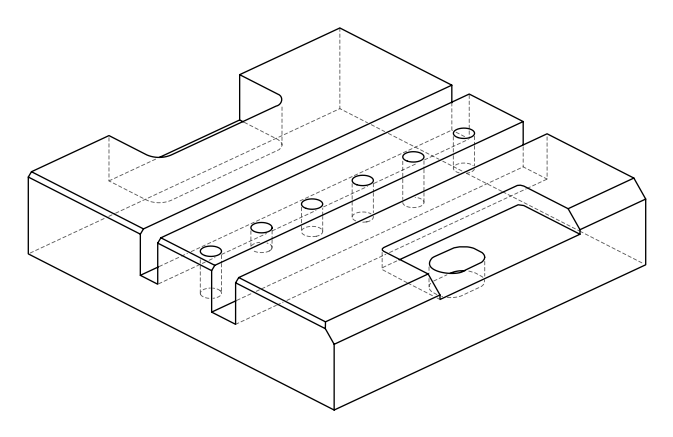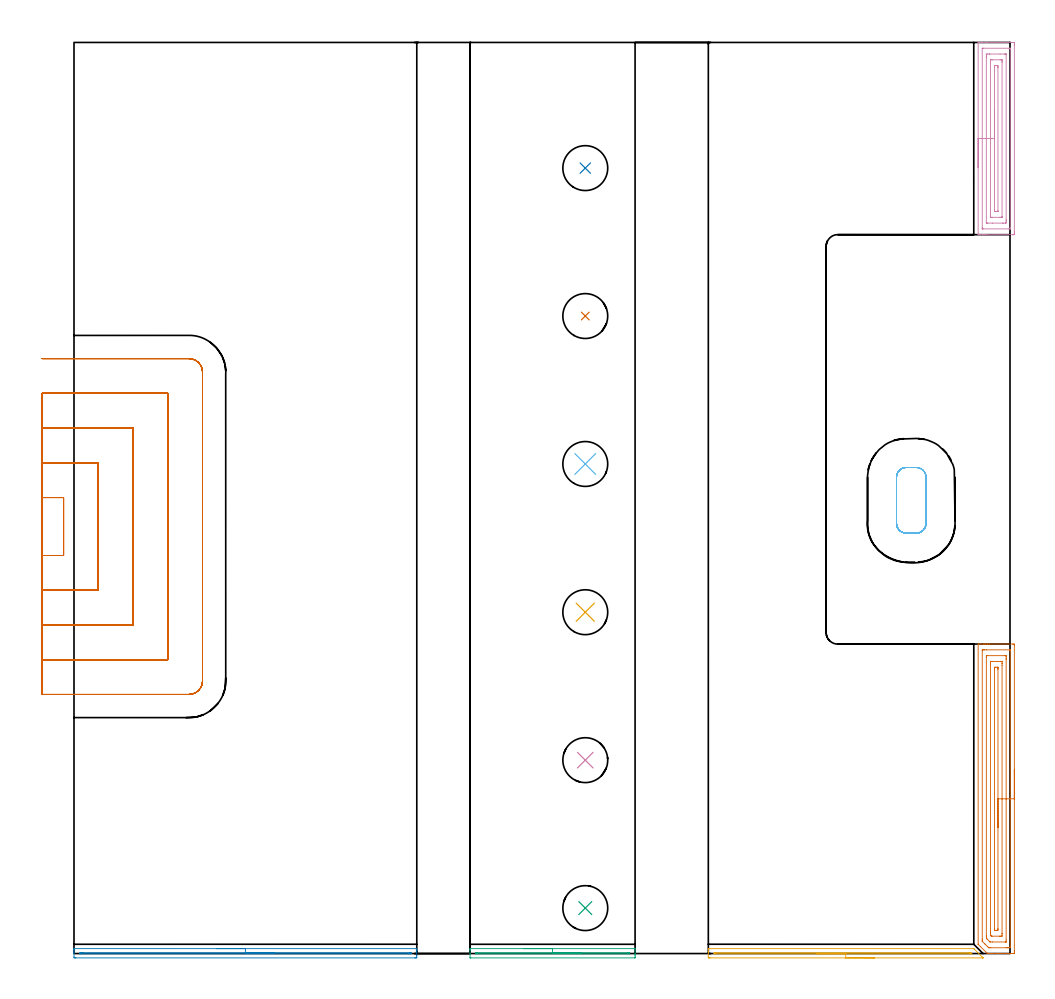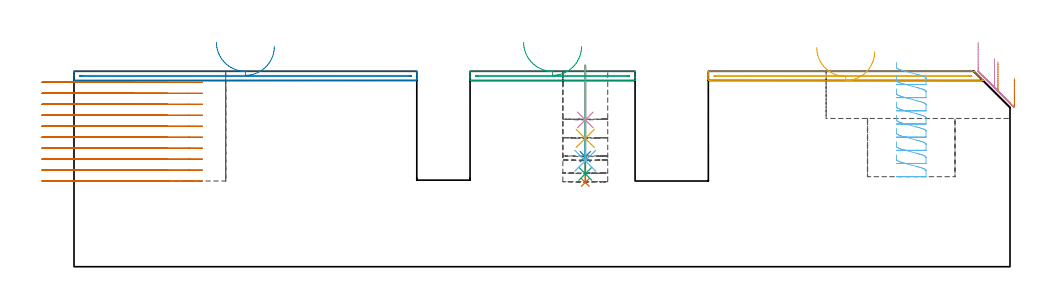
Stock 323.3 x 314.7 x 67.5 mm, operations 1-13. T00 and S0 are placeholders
(PLAN: 16 operations, 5 tool changes, 153.6 min)
(1 INDEXABLE_INSERT_DRILL_BLIND_HOLE_FROM_SOLID | STEP1POCKET | NXT0302_002 | 0.16 min | 7201 mm3)
(2 INDEXABLE_INSERT_DRILL_BLIND_HOLE_FROM_SOLID_1 | STEP1POCKET_1 | NXT0302_002 | 0.13 min | 5524 mm3)
(3 INDEXABLE_INSERT_DRILL_BLIND_HOLE_FROM_SOLID_2 | STEP1POCKET_2 | NXT0302_002 | 0.15 min | 6635 mm3)
(4 INDEXABLE_INSERT_DRILL_BLIND_HOLE_FROM_SOLID_3 | STEP1POCKET_3 | NXT0302_002 | 0.08 min | 3131 mm3)
(5 INDEXABLE_INSERT_DRILL_BLIND_HOLE_FROM_SOLID_4 | STEP1POCKET_4 | NXT0302_002 | 0.1 min | 4336 mm3)
(6 INDEXABLE_INSERT_DRILL_BLIND_HOLE_FROM_SOLID_5 | STEP1POCKET_5 | NXT0302_002 | 0.13 min | 5788 mm3)
(7 AREA_MILL | FG_CHAMFER_SURFACE | UGT0205_001 | 4.48 min | 8874 mm3)
(8 AREA_MILL_1 | FG_CHAMFER_SURFACE_1 | UGT0205_001 | 2.04 min | 620 mm3)
(9 AREA_MILL_2 | FG_CHAMFER_SURFACE_2 | UGT0205_001 | 1.05 min | 316 mm3)
(10 AREA_MILL_3 | FG_CHAMFER_SURFACE_3 | UGT0205_001 | 2.88 min | 5708 mm3)
(11 AREA_MILL_4 | FG_CHAMFER_SURFACE_4 | UGT0205_001 | 1.64 min | 487 mm3)
(12 MILL_RECTANGULAR_POCKET | POCKET_RECTANGULAR_STRAIGHT | UGT0201_094 | Follow Part, ap 5, ae 75% | 1.92 min | 41339 mm3)
(13 MILL_SLOT | SLOT_PARTIAL_RECTANGULAR | NXT0201_012 | Follow Part, ap 4, ae 75% | 24.55 min | 259536 mm3)
(14 MILL_SLOT_1 | SLOT_PARTIAL_RECTANGULAR_1 | UGT0201_014 | Follow Part, ap 1.5, ae 75% | 84.8 min | 126702 mm3)
(15 MILL_RECTANGULAR_SLOT | SLOT_RECTANGULAR | NXT0201_012 | Follow Part, ap 4, ae 75% | 15.28 min | 301751 mm3)
(16 MILL_RECTANGULAR_SLOT_1 | SLOT_RECTANGULAR_1 | NXT0201_012 | Follow Part, ap 4, ae 75% | 14.17 min | 217702 mm3)
(TOOL NXT0302_002 | Index. Insert Drill 15.5mm [880-D1550L20-05] | D15.5 PA176 FL78 Z2)
(TOOL UGT0205_001 | Chamfer Mill 20 x 3 x 45 deg. | D20 FL50 Z2)
(TOOL UGT0201_094 | End mill 20 mm | D20 FL38 Z4)
(TOOL NXT0201_012 | ENDMILL 16mm [2P460-1600-NA 1630] | D16 FL38 Z6)
(TOOL UGT0201_014 | End mill 6 mm | D6 FL24 Z4)
(OP 1 INDEXABLE_INSERT_DRILL_BLIND_HOLE_FROM_SOLID)
G17 G21 G94 G90
T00 M6
G54
G17 G0 G90 X176.6 Y220.2 S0 M3
G43 Z77.5 H1
G94 G81 G98 Z29.1 F250. R69.5
G80
M5
M2
(OP 2 INDEXABLE_INSERT_DRILL_BLIND_HOLE_FROM_SOLID_1)
G17 G21 G94 G90
T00 M6
G54
G17 G0 G90 X176.6 Y271.3 S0 M3
G43 Z77.5 H1
G94 G81 G98 Z38. F250. R69.5
G80
M5
M2
(OP 3 INDEXABLE_INSERT_DRILL_BLIND_HOLE_FROM_SOLID_2)
G17 G21 G94 G90
T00 M6
G54
G17 G0 G90 X176.6 Y15.7 S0 M3
G43 Z77.5 H1
G94 G81 G98 Z32.1 F250. R69.5
G80
M5
M2
(OP 4 INDEXABLE_INSERT_DRILL_BLIND_HOLE_FROM_SOLID_3)
G17 G21 G94 G90
T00 M6
G54
G17 G0 G90 X176.6 Y66.8 S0 M3
G43 Z77.5 H1
G94 G81 G98 Z50.7 F250. R69.5
G80
M5
M2
(OP 5 INDEXABLE_INSERT_DRILL_BLIND_HOLE_FROM_SOLID_4)
G17 G21 G94 G90
T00 M6
G54
G17 G0 G90 X176.6 Y117.9 S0 M3
G43 Z77.5 H1
G94 G81 G98 Z44.3 F250. R69.5
G80
M5
M2
(OP 6 INDEXABLE_INSERT_DRILL_BLIND_HOLE_FROM_SOLID_5)
G17 G21 G94 G90
T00 M6
G54
G17 G0 G90 X176.6 Y169.1 S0 M3
G43 Z77.5 H1
G94 G81 G98 Z36.6 F250. R69.5
G80
M5
M2
(OP 7 AREA_MILL)
G17 G21 G94 G90
T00 M6
G54
G17 G0 G90 X324.8 Y63.45 S1061 M3
G43 Z77.5 H0
Z65.
G94 G1 Y63.412 Z64.128 F250.
Y63.298 Z63.264
Y63.109 Z62.412
Y62.847 Z61.58
Y62.513 Z60.774
Y62.11 Z60.
Y61.642 Z59.264
Y61.11 Z58.572
Y60.521 Z57.929
Y59.878 Z57.34
Y59.186 Z56.808
Y58.45 Z56.34
Y57.676 Z55.937
Y56.87 Z55.603
Y56.038 Z55.341
Y55.186 Z55.152
Y54.322 Z55.038
Y53.45 Z55.
Y0.945
X324.799 Y0.557 Z55.001
X324.794 Y0.062 Z55.003
X324.791 Y0.008 Z55.005
X324.301 Y0. Z55.495
X319.877 Z59.917
X319.215 Z60.582
X318.992 Z60.805
X317.223 Z62.573
X316.777 Z63.022
X316.338 Z63.461
X315.898 Z63.901
X315.495 Y0.01 Z64.303
X315.453 Y0.049 Z64.346
X315.387 Y0.112 Z64.411
X313.087 Y2.412 Z66.71
X312.35 Y3.15 Z67.449
X312.309 Y3.192 Z67.49
X312.305 Y3.204 Z67.494
X312.3 Y3.223 Z67.5
Y106.788
X312.306 Y106.89 Z67.492
X312.552 Y106.9 Z67.247
X313.245 Z66.554
X314.122 Z65.677
X314.568 Z65.228
X314.791 Z65.006
X315.453 Z64.344
X315.676 Z64.121
X316.338 Z63.456
X324.301 Z55.495
X324.635 Y106.897 Z55.162
X324.791 Y106.89 Z55.005
X324.799 Y106.733 Z54.999
X324.8 Y106.343 Z55.
Y53.45
X323.386 Z56.414
X323.385 Y2.335 Z56.415
X323.381 Y2.12 Z56.419
X323.379 Y2.022 Z56.421
X323.197 Y2.01 Z56.603
X322.862 Y2.002 Z56.938
X322.532 Y2.001 Z57.268
X321.98 Y2. Z57.82
X316.671 Z63.129
X316.338 Y2.002 Z63.462
X316.005 Y2.008 Z63.795
X315.962 Y2.01 Z63.838
X315.935 Y2.026 Z63.865
X315.889 Y2.067 Z63.911
X315.797 Y2.155 Z64.003
X315.615 Y2.335 Z64.185
X314.726 Y3.223 Z65.074
X314.568 Y3.382 Z65.232
X313.842 Y4.112 Z65.958
X313.737 Y4.225 Z66.063
X313.721 Y4.251 Z66.079
X313.718 Y4.274 Z66.082
X313.716 Y4.327 Z66.084
X313.715 Y4.542 Z66.085
X313.714 Y4.971 Z66.086
X313.715 Y104.565 Z66.085
X313.719 Y104.78 Z66.081
X313.721 Y104.878 Z66.079
X313.903 Y104.89 Z65.897
X314.238 Y104.898 Z65.562
X314.568 Y104.899 Z65.232
X315.12 Y104.9 Z64.68
X323.274 Y104.899 Z56.526
X323.34 Y104.896 Z56.46
X323.367 Y104.892 Z56.433
X323.379 Y104.888 Z56.421
X323.381 Y104.872 Z56.419
X323.384 Y104.781 Z56.416
X323.386 Y104.596 Z56.414
Y104.565
Y53.45
X321.972 Z57.828
X321.971 Y4.676 Z57.829
X321.969 Y4.112 Z57.831
X321.967 Y4.032 Z57.833
X321.965 Y4.018 Z57.835
X321.944 Y4.01 Z57.856
X321.871 Y4.005 Z57.929
X321.758 Y4.001 Z58.042
X317.223 Z62.577
X316.441 Y4.009 Z63.359
X316.391 Y4.02 Z63.409
X316.338 Y4.066 Z63.462
X316.288 Y4.112 Z63.512
X315.453 Y4.949 Z64.347
X315.404 Y5.001 Z64.396
X315.135 Y5.321 Z64.665
X315.131 Y5.89 Z64.669
X315.129 Y6.216 Z64.671
Y102.224
X315.131 Y102.787 Z64.669
X315.133 Y102.868 Z64.667
X315.135 Y102.881 Z64.665
X315.156 Y102.89 Z64.644
X315.229 Y102.895 Z64.571
X315.342 Y102.899 Z64.458
X321.535 Y102.9 Z58.265
X321.647 Y102.898 Z58.153
X321.759 Y102.895 Z58.041
X321.965 Y102.886 Z57.835
X321.967 Y102.787 Z57.833
X321.97 Y102.463 Z57.83
X321.971 Y101.899 Z57.829
X321.972 Y101.572 Z57.828
Y53.45
X320.557 Z59.243
Y6.985
X320.556 Y6.779 Z59.244
X320.551 Y6.102 Z59.249
X320.549 Y6.01 Z59.251
X320.459 Y6.007 Z59.341
X320.265 Y6.003 Z59.535
X319.877 Y6. Z59.923
X319.768 Z60.032
X317.113 Y6.001 Z62.687
X316.954 Y6.006 Z62.846
X316.875 Y6.01 Z62.925
X316.836 Y6.025 Z62.964
X316.803 Y6.056 Z62.997
X316.685 Y6.176 Z63.115
X316.55 Y6.32 Z63.25
X316.545 Y6.571 Z63.255
X316.544 Y6.779 Z63.256
X316.543 Y7.463 Z63.257
Y99.915
X316.544 Y100.121 Z63.256
X316.549 Y100.798 Z63.251
X316.551 Y100.89 Z63.249
X316.641 Y100.893 Z63.159
X316.835 Y100.897 Z62.965
X317.223 Y100.9 Z62.577
X317.332 Z62.468
X318.992 Z60.808
X319.986 Z59.814
X320.306 Y100.897 Z59.494
X320.466 Y100.893 Z59.334
X320.541 Y100.89 Z59.259
X320.55 Y100.843 Z59.25
X320.556 Y100.328 Z59.244
X320.557 Y100.121 Z59.243
Y99.437
Y53.45
X319.143 Z60.657
X319.142 Y8.557 Z60.658
X319.141 Y8.408 Z60.659
X319.136 Y8.255 Z60.664
X319.124 Y8.01 Z60.676
X318.992 Y8.006 Z60.808
X318.661 Y8.001 Z61.139
X318.108 Y8.002 Z61.692
X318.029 Y8.005 Z61.771
X317.982 Y8.01 Z61.818
X317.964 Y8.023 Z61.836
X317.962 Y8.103 Z61.838
X317.958 Y8.406 Z61.842
X317.957 Y8.557 Z61.843
Y8.709
Y98.343
X317.959 Y98.492 Z61.841
X317.964 Y98.645 Z61.836
X317.976 Y98.89 Z61.824
X318.108 Y98.894 Z61.692
X318.439 Y98.899 Z61.361
X318.992 Y98.898 Z60.808
X319.071 Y98.895 Z60.729
X319.118 Y98.89 Z60.682
X319.136 Y98.877 Z60.664
X319.138 Y98.797 Z60.662
X319.142 Y98.494 Z60.658
X319.143 Y98.343 Z60.657
Y98.191
Y53.45
Y52.578 Z60.695
Y51.714 Z60.809
Y50.862 Z60.998
Y50.03 Z61.26
Y49.224 Z61.594
Y48.45 Z61.997
Y47.714 Z62.465
Y47.022 Z62.996
Y46.379 Z63.586
Y45.79 Z64.229
Y45.258 Z64.921
Y44.79 Z65.657
Y44.387 Z66.431
Y44.053 Z67.237
Y43.791 Z68.069
Y43.602 Z68.92
Y43.488 Z69.785
Y43.45 Z70.657
G0 Z77.5
M5
M2
(OP 8 AREA_MILL_1)
G17 G21 G94 G90
T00 M6
G54
G17 G0 G90 X49.2 Y1.7 S1061 M3
G43 Z77.5 H0
G94 G1 X49.238 Z76.628 F250.
X49.352 Z75.763
X49.541 Z74.912
X49.803 Z74.08
X50.137 Z73.274
X50.54 Z72.5
X51.008 Z71.764
X51.54 Z71.072
X52.129 Z70.429
X52.772 Z69.839
X53.464 Z69.308
X54.2 Z68.84
X54.974 Z68.437
X55.78 Z68.103
X56.612 Z67.841
X57.464 Z67.652
X58.328 Z67.538
X59.2 Z67.5
X118.217
X118.39 Y1.697 Z67.488
X118.398 Y1.581 Z67.373
X118.4 Y1.459 Z67.259
Y1.247 Z67.046
Y0.535 Z66.33
Y-0.691 Z65.106
X118.396 Y-1.205 Z64.589
X118.39 Y-1.493 Z64.302
X118.071 Y-1.498 Z64.3
X117.77 Y-1.5
X0.63
X0.329 Y-1.498
X0.01 Y-1.493 Z64.302
X0. Y-1.205 Z64.589
Y0.179 Z65.975
Y0.535 Z66.33
Y1.247 Z67.046
Y1.459 Z67.259
X0.002 Y1.581 Z67.373
X0.01 Y1.697 Z67.488
X0.183 Y1.7 Z67.5
X59.2
Y0.286 Z66.086
X115.982 Y0.285 Z66.085
X116.24 Y0.284 Z66.084
X116.345 Y0.281 Z66.081
X116.389 Y0.279 Z66.079
X116.392 Y0.254 Z66.054
X116.398 Y0.13 Z65.93
X116.396 Y-0.015 Z65.785
X116.393 Y-0.063 Z65.737
X116.391 Y-0.078 Z65.722
X116.362 Y-0.079 Z65.721
X115.982 Y-0.084 Z65.716
X115.725 Y-0.085 Z65.715
X115.469 Y-0.086 Z65.714
X2.418 Y-0.085 Z65.715
X2.16 Y-0.084 Z65.716
X2.055 Y-0.081 Z65.719
X2.011 Y-0.079 Z65.721
X2.009 Y-0.054 Z65.746
Y0.063 Z65.863
X2.031 Y0.279 Z66.079
X2.263 Y0.283 Z66.083
X2.418 Y0.284 Z66.084
X2.675 Y0.285 Z66.085
X3.056 Y0.286 Z66.086
X59.2
X60.072 Z66.124
X60.936 Z66.238
X61.788 Z66.426
X62.62 Z66.689
X63.426 Z67.023
X64.2 Z67.425
X64.936 Z67.894
X65.628 Z68.425
X66.271 Z69.015
X66.86 Z69.658
X67.392 Z70.35
X67.86 Z71.086
X68.263 Z71.859
X68.597 Z72.665
X68.859 Z73.497
X69.048 Z74.349
X69.162 Z75.214
X69.2 Z76.086
G0 Z77.5
M5
M2
(OP 9 AREA_MILL_2)
G17 G21 G94 G90
T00 M6
G54
G17 G0 G90 X155.3 Y1.7 S1061 M3
G43 Z77.5 H0
G94 G1 X155.338 Z76.628 F250.
X155.452 Z75.763
X155.641 Z74.912
X155.903 Z74.08
X156.237 Z73.274
X156.64 Z72.5
X157.109 Z71.764
X157.64 Z71.072
X158.229 Z70.429
X158.872 Z69.839
X159.564 Z69.308
X160.3 Z68.84
X161.074 Z68.437
X161.88 Z68.103
X162.712 Z67.841
X163.564 Z67.652
X164.428 Z67.538
X165.3 Z67.5
X193.705
X193.79 Y1.697 Z67.49
X193.8 Y1.574 Z67.372
Y0.036 Z65.835
Y-0.335 Z65.461
Y-0.521 Z65.277
Y-1.205 Z64.592
Y-1.391 Z64.407
X193.798 Y-1.492 Z64.306
X193.705 Y-1.5 Z64.3
X137.045
X136.895 Y-1.497 Z64.303
X136.802 Y-1.492 Z64.306
X136.8 Y-1.391 Z64.407
Y-0.335 Z65.461
Y0.036 Z65.835
Y1.034 Z66.833
Y1.405 Z67.203
X136.801 Y1.576 Z67.374
X136.81 Y1.697 Z67.49
X136.895 Y1.7 Z67.5
X165.3
Y0.286 Z66.086
X191.232 Y0.285 Z66.085
X191.486 Y0.284 Z66.084
X191.745 Y0.281 Z66.081
X191.781 Y0.279 Z66.079
X191.79 Y0.268 Z66.068
X191.796 Y0.231 Z66.031
X191.795 Y-0.054 Z65.746
X191.791 Y-0.074 Z65.726
X191.787 Y-0.079 Z65.721
X191.77 Y-0.081 Z65.719
X191.676 Y-0.084 Z65.716
X191.486 Y-0.085 Z65.715
X191.232 Y-0.086 Z65.714
X139.493
X139.114 Y-0.084 Z65.716
X138.855 Y-0.081 Z65.719
X138.819 Y-0.079 Z65.721
X138.81 Y-0.068 Z65.732
X138.803 Y-0.03 Z65.77
X138.804 Y0.053 Z65.853
X138.811 Y0.279 Z66.079
X138.866 Y0.281 Z66.081
X138.994 Y0.284 Z66.084
X139.114 Y0.285 Z66.085
X139.368 Y0.286 Z66.086
X165.3
X166.172 Z66.124
X167.037 Z66.238
X167.888 Z66.426
X168.72 Z66.689
X169.526 Z67.023
X170.3 Z67.425
X171.036 Z67.894
X171.728 Z68.425
X172.371 Z69.015
X172.96 Z69.658
X173.492 Z70.35
X173.96 Z71.086
X174.363 Z71.859
X174.697 Z72.665
X174.959 Z73.497
X175.148 Z74.349
X175.262 Z75.214
X175.3 Z76.086
G0 Z77.5
M5
M2
(OP 10 AREA_MILL_3)
G17 G21 G94 G90
T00 M6
G54
G17 G0 G90 X312.3 Y271.5 S1061 M3
G43 Z77.5 H0
G94 G1 Y271.538 Z76.628 F250.
Y271.652 Z75.763
Y271.841 Z74.912
Y272.103 Z74.08
Y272.437 Z73.274
Y272.84 Z72.5
Y273.308 Z71.764
Y273.84 Z71.072
Y274.429 Z70.429
Y275.072 Z69.84
Y275.764 Z69.308
Y276.5 Z68.84
Y277.274 Z68.437
Y278.08 Z68.103
Y278.912 Z67.841
Y279.764 Z67.652
Y280.628 Z67.538
Y281.5 Z67.5
Y314.535
X312.302 Y314.692 Z67.488
X312.321 Y314.7 Z67.47
X312.668 Z67.132
X313.031 Z66.768
X313.683 Z66.111
X314.894 Z64.902
X315.453 Z64.341
X324.022 Z55.775
X324.301 Y314.697 Z55.496
X324.792 Y314.691 Z55.006
X324.795 Y314.587 Z55.003
X324.799 Y314.089 Z55.001
X324.8 Y313.586 Z55.
Y249.301
X324.799 Y248.911 Z55.001
X324.795 Y248.413 Z55.003
X324.792 Y248.309 Z55.006
X324.301 Y248.3 Z55.496
X315.453 Z64.341
X314.894 Z64.902
X314.568 Z65.228
X314.01 Z65.787
X313.683 Z66.111
X313.031 Z66.768
X312.668 Z67.132
X312.321 Z67.47
X312.302 Y248.308 Z67.488
X312.3 Y248.465 Z67.5
Y281.5
X313.714 Z66.086
X313.715 Y312.519 Z66.085
X313.716 Y312.626 Z66.084
X313.718 Y312.679 Z66.082
X313.72 Y312.686 Z66.08
X313.731 Y312.69 Z66.069
X313.782 Y312.694 Z66.018
X314.176 Y312.699 Z65.624
X323.024 Z56.776
X323.262 Y312.694 Z56.538
X323.37 Y312.69 Z56.43
X323.38 Y312.685 Z56.42
X323.382 Y312.667 Z56.418
X323.384 Y312.62 Z56.416
X323.385 Y312.525 Z56.415
X323.386 Y312.334 Z56.414
Y250.697
X323.384 Y250.481 Z56.416
X323.381 Y250.374 Z56.419
X323.379 Y250.324 Z56.421
X323.368 Y250.31 Z56.432
X323.318 Y250.308 Z56.482
X322.924 Y250.301 Z56.876
X314.076 Z65.724
X313.838 Y250.306 Z65.962
X313.73 Y250.31 Z66.07
X313.721 Y250.315 Z66.079
X313.718 Y250.333 Z66.082
X313.716 Y250.38 Z66.084
X313.715 Y250.475 Z66.085
X313.714 Y250.666 Z66.086
Y281.5
X315.128 Z64.672
X315.129 Y309.625 Z64.671
Y309.951
X315.134 Y310.518 Z64.666
X315.135 Y310.672 Z64.665
X315.281 Y310.691 Z64.519
X315.453 Y310.695 Z64.347
X316.157 Y310.7 Z63.643
X316.338 Z63.462
X319.877 Z59.923
X321.466 Z58.334
X321.647 Y310.698 Z58.153
X321.828 Y310.695 Z57.972
X321.947 Y310.69 Z57.853
X321.966 Y310.681 Z57.834
X321.968 Y310.665 Z57.832
X321.97 Y310.627 Z57.83
X321.971 Y310.518 Z57.829
Y253.375
Y253.049
X321.966 Y252.482 Z57.834
X321.965 Y252.328 Z57.835
X321.819 Y252.309 Z57.981
X321.647 Y252.305 Z58.153
X320.943 Y252.3 Z58.857
X320.762 Z59.038
X317.223 Z62.577
X315.634 Z64.166
X315.453 Y252.302 Z64.347
X315.273 Y252.305 Z64.527
X315.153 Y252.31 Z64.647
X315.134 Y252.319 Z64.666
X315.133 Y252.335 Z64.667
X315.13 Y252.373 Z64.67
X315.129 Y252.482 Z64.671
X315.128 Y281.5 Z64.672
X316.543 Z63.257
Y308.525
X316.544 Y308.623 Z63.256
X316.547 Y308.682 Z63.253
X316.55 Y308.69 Z63.25
X316.557 Y308.694 Z63.243
X316.583 Y308.697 Z63.217
X316.796 Y308.699 Z63.004
X317.223 Y308.7 Z62.577
X319.909 Z59.891
X320.312 Y308.694 Z59.488
X320.513 Y308.69 Z59.287
X320.551 Y308.684 Z59.249
X320.553 Y308.65 Z59.247
X320.555 Y308.593 Z59.245
X320.557 Y308.046 Z59.243
Y307.839
Y254.475
X320.556 Y254.377 Z59.244
X320.553 Y254.318 Z59.247
X320.55 Y254.31 Z59.25
X320.543 Y254.306 Z59.257
X320.517 Y254.303 Z59.283
X320.304 Y254.301 Z59.496
X319.877 Y254.3 Z59.923
X317.191 Z62.609
X316.788 Y254.306 Z63.012
X316.587 Y254.31 Z63.213
X316.549 Y254.316 Z63.251
X316.547 Y254.35 Z63.253
X316.545 Y254.407 Z63.255
X316.543 Y254.954 Z63.257
Y255.161
Y281.5
X317.957 Z61.843
X317.958 Y306.358 Z61.842
X317.962 Y306.661 Z61.838
X317.964 Y306.692 Z61.836
X317.969 Y306.695 Z61.831
X317.988 Y306.698 Z61.812
X318.352 Y306.7 Z61.448
X318.992 Y306.697 Z60.808
X319.084 Y306.694 Z60.716
X319.133 Y306.69 Z60.667
X319.138 Y306.51 Z60.662
X319.142 Y306.205 Z60.658
X319.143 Y306.053 Z60.657
X319.142 Y256.642 Z60.658
X319.138 Y256.339 Z60.662
X319.136 Y256.308 Z60.664
X319.131 Y256.305 Z60.669
X319.113 Y256.302 Z60.687
X318.748 Y256.3 Z61.052
X318.108 Y256.303 Z61.692
X318.016 Y256.306 Z61.784
X317.967 Y256.31 Z61.833
X317.962 Y256.49 Z61.838
X317.958 Y256.795 Z61.842
X317.957 Y256.947 Z61.843
Y281.5
Y282.372 Z61.881
Y283.236 Z61.995
Y284.088 Z62.184
Y284.92 Z62.446
Y285.726 Z62.78
Y286.5 Z63.183
Y287.236 Z63.652
Y287.928 Z64.183
Y288.571 Z64.772
Y289.16 Z65.415
Y289.692 Z66.107
Y290.16 Z66.843
Y290.563 Z67.617
Y290.897 Z68.423
Y291.159 Z69.255
Y291.348 Z70.107
Y291.462 Z70.972
Y291.5 Z71.843
G0 Z77.5
M5
M2
(OP 11 AREA_MILL_4)
G17 G21 G94 G90
T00 M6
G54
G17 G0 G90 X276.55 Y-1.5 S1061 M3
G43 Z77.5 H0
Z74.3
G94 G1 X276.512 Z73.428 F250.
X276.398 Z72.564
X276.209 Z71.712
X275.947 Z70.88
X275.613 Z70.074
X275.21 Z69.3
X274.742 Z68.564
X274.21 Z67.872
X273.621 Z67.229
X272.978 Z66.64
X272.286 Z66.108
X271.55 Z65.64
X270.776 Z65.237
X269.97 Z64.903
X269.138 Z64.641
X268.286 Z64.452
X267.422 Z64.338
X266.55 Z64.3
X219.704
X219.408 Y-1.499 Z64.301
X219.11 Y-1.493 Z64.304
X219.104 Y-1.492 Z64.306
X219.1 Y-1.205 Z64.591
Y0.535 Z66.33
Y1.493 Z67.292
X219.104 Y1.598 Z67.39
X219.11 Y1.698 Z67.488
X219.257 Y1.7 Z67.5
X310.72
X310.795 Y1.695 Z67.49
X310.828 Y1.669 Z67.465
X310.958 Y1.542 Z67.342
X313.707 Y-1.205 Z64.591
X313.843 Y-1.342 Z64.456
X313.986 Y-1.485 Z64.312
X313.992 Y-1.497 Z64.3
X313.993 Y-1.499 Z64.299
X313.921 Y-1.5 Z64.3
X313.843
X266.55
Y-0.086 Z65.714
X221.488 Y-0.085 Z65.715
X221.229 Y-0.083 Z65.717
X221.142 Y-0.079 Z65.721
X221.109 Y-0.075 Z65.725
X221.108 Y-0.057 Z65.743
X221.103 Y0.04 Z65.84
X221.11 Y0.269 Z66.069
X221.344 Y0.279 Z66.079
X221.488 Y0.282 Z66.082
X221.745 Y0.285 Z66.085
X309.191
X309.571 Y0.283 Z66.083
X309.703 Y0.28 Z66.08
X309.761 Y0.277 Z66.077
X309.827 Y0.217 Z66.017
X310.101 Y-0.062 Z65.738
X310.111 Y-0.08 Z65.72
X310.083 Y-0.081 Z65.719
X309.998 Y-0.084 Z65.716
X309.827 Y-0.085 Z65.715
X309.571 Y-0.086 Z65.714
X266.55
X265.678 Z65.752
X264.814 Z65.866
X263.962 Z66.055
X263.13 Z66.317
X262.324 Z66.651
X261.55 Z67.054
X260.814 Z67.523
X260.122 Z68.054
X259.479 Z68.643
X258.89 Z69.286
X258.358 Z69.978
X257.89 Z70.714
X257.487 Z71.488
X257.153 Z72.294
X256.891 Z73.126
X256.702 Z73.978
X256.588 Z74.843
X256.55 Z75.714
G0 Z77.5
M5
M2
(OP 12 MILL_RECTANGULAR_POCKET)
G17 G21 G94 G90
T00 M6
G54
G17 G0 G90 X284.1 Y154.739 S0 M3
G43 Z77.5 H0
Z70.5
G94 G1 Y148.6 Z68.855 F250.
Y148.416 Z68.806
X284.163 Y147.922 Z68.672
X284.298 Y147.443 Z68.539
X284.5 Y146.989 Z68.406
X284.767 Y146.569 Z68.272
X285.092 Y146.192 Z68.139
X285.469 Y145.867 Z68.006
X285.889 Y145.6 Z67.872
X286.343 Y145.398 Z67.739
X286.822 Y145.263 Z67.606
X287.316 Y145.2 Z67.472
X291.084 Z66.463
X291.578 Y145.263 Z66.329
X292.057 Y145.398 Z66.196
X292.511 Y145.6 Z66.063
X292.931 Y145.867 Z65.929
X293.308 Y146.192 Z65.796
X293.633 Y146.569 Z65.663
X293.9 Y146.989 Z65.529
X294.102 Y147.443 Z65.396
X294.237 Y147.922 Z65.263
X294.3 Y148.416 Z65.13
Y148.6 Z65.08
Y156.55 Z62.95
Y164.5 F500.
G3 X290.9 Y167.9 R3.4
G1 X287.5
G3 X284.1 Y164.5 R3.4
G1 Y148.6
G3 X287.5 Y145.2 R3.4
G1 X290.9
G3 X294.3 Y148.6 R3.4
G1 Y156.55
Y157.55
G0 X284.1 Y154.739 Z65.95
G1 Y148.6 Z64.305 F250.
Y148.416 Z64.256
X284.163 Y147.922 Z64.122
X284.298 Y147.443 Z63.989
X284.5 Y146.989 Z63.856
X284.767 Y146.569 Z63.722
X285.092 Y146.192 Z63.589
X285.469 Y145.867 Z63.456
X285.889 Y145.6 Z63.322
X286.343 Y145.398 Z63.189
X286.822 Y145.263 Z63.056
X287.316 Y145.2 Z62.922
X291.084 Z61.913
X291.578 Y145.263 Z61.779
X292.057 Y145.398 Z61.646
X292.511 Y145.6 Z61.513
X292.931 Y145.867 Z61.379
X293.308 Y146.192 Z61.246
X293.633 Y146.569 Z61.113
X293.9 Y146.989 Z60.979
X294.102 Y147.443 Z60.846
X294.237 Y147.922 Z60.713
X294.3 Y148.416 Z60.58
Y148.6 Z60.53
Y156.55 Z58.4
Y164.5 F500.
G3 X290.9 Y167.9 R3.4
G1 X287.5
G3 X284.1 Y164.5 R3.4
G1 Y148.6
G3 X287.5 Y145.2 R3.4
G1 X290.9
G3 X294.3 Y148.6 R3.4
G1 Y156.55
Y157.55
G0 X284.1 Y154.739 Z61.4
G1 Y148.6 Z59.755 F250.
Y148.416 Z59.706
X284.163 Y147.922 Z59.572
X284.298 Y147.443 Z59.439
X284.5 Y146.989 Z59.306
X284.767 Y146.569 Z59.172
X285.092 Y146.192 Z59.039
X285.469 Y145.867 Z58.906
X285.889 Y145.6 Z58.772
X286.343 Y145.398 Z58.639
X286.822 Y145.263 Z58.506
X287.316 Y145.2 Z58.372
X291.084 Z57.363
X291.578 Y145.263 Z57.229
X292.057 Y145.398 Z57.096
X292.511 Y145.6 Z56.963
X292.931 Y145.867 Z56.829
X293.308 Y146.192 Z56.696
X293.633 Y146.569 Z56.563
X293.9 Y146.989 Z56.429
X294.102 Y147.443 Z56.296
X294.237 Y147.922 Z56.163
X294.3 Y148.416 Z56.03
Y148.6 Z55.98
Y156.55 Z53.85
Y164.5 F500.
G3 X290.9 Y167.9 R3.4
G1 X287.5
G3 X284.1 Y164.5 R3.4
G1 Y148.6
G3 X287.5 Y145.2 R3.4
G1 X290.9
G3 X294.3 Y148.6 R3.4
G1 Y156.55
Y157.55
G0 X284.1 Y154.739 Z56.85
G1 Y148.6 Z55.205 F250.
Y148.416 Z55.156
X284.163 Y147.922 Z55.022
X284.298 Y147.443 Z54.889
X284.5 Y146.989 Z54.756
X284.767 Y146.569 Z54.622
X285.092 Y146.192 Z54.489
X285.469 Y145.867 Z54.356
X285.889 Y145.6 Z54.222
X286.343 Y145.398 Z54.089
X286.822 Y145.263 Z53.956
X287.316 Y145.2 Z53.823
X291.084 Z52.813
X291.578 Y145.263 Z52.679
X292.057 Y145.398 Z52.546
X292.511 Y145.6 Z52.413
X292.931 Y145.867 Z52.279
X293.308 Y146.192 Z52.146
X293.633 Y146.569 Z52.013
X293.9 Y146.989 Z51.879
X294.102 Y147.443 Z51.746
X294.237 Y147.922 Z51.613
X294.3 Y148.416 Z51.48
Y148.6 Z51.43
Y156.55 Z49.3
Y164.5 F500.
G3 X290.9 Y167.9 R3.4
G1 X287.5
G3 X284.1 Y164.5 R3.4
G1 Y148.6
G3 X287.5 Y145.2 R3.4
G1 X290.9
G3 X294.3 Y148.6 R3.4
G1 Y156.55
Y157.55
G0 X284.1 Y154.739 Z52.3
G1 Y148.6 Z50.655 F250.
Y148.416 Z50.606
X284.163 Y147.922 Z50.472
X284.298 Y147.443 Z50.339
X284.5 Y146.989 Z50.206
X284.767 Y146.569 Z50.072
X285.092 Y146.192 Z49.939
X285.469 Y145.867 Z49.806
X285.889 Y145.6 Z49.672
X286.343 Y145.398 Z49.539
X286.822 Y145.263 Z49.406
X287.316 Y145.2 Z49.273
X291.084 Z48.263
X291.578 Y145.263 Z48.129
X292.057 Y145.398 Z47.996
X292.511 Y145.6 Z47.863
X292.931 Y145.867 Z47.729
X293.308 Y146.192 Z47.596
X293.633 Y146.569 Z47.463
X293.9 Y146.989 Z47.33
X294.102 Y147.443 Z47.196
X294.237 Y147.922 Z47.063
X294.3 Y148.416 Z46.93
Y148.6 Z46.88
Y156.55 Z44.75
Y164.5 F500.
G3 X290.9 Y167.9 R3.4
G1 X287.5
G3 X284.1 Y164.5 R3.4
G1 Y148.6
G3 X287.5 Y145.2 R3.4
G1 X290.9
G3 X294.3 Y148.6 R3.4
G1 Y156.55
Y157.55
G0 X284.1 Y154.739 Z47.75
G1 Y148.6 Z46.105 F250.
Y148.416 Z46.056
X284.163 Y147.922 Z45.922
X284.298 Y147.443 Z45.789
X284.5 Y146.989 Z45.656
X284.767 Y146.569 Z45.522
X285.092 Y146.192 Z45.389
X285.469 Y145.867 Z45.256
X285.889 Y145.6 Z45.122
X286.343 Y145.398 Z44.989
X286.822 Y145.263 Z44.856
X287.316 Y145.2 Z44.723
X291.084 Z43.713
X291.578 Y145.263 Z43.579
X292.057 Y145.398 Z43.446
X292.511 Y145.6 Z43.313
X292.931 Y145.867 Z43.179
X293.308 Y146.192 Z43.046
X293.633 Y146.569 Z42.913
X293.9 Y146.989 Z42.78
X294.102 Y147.443 Z42.646
X294.237 Y147.922 Z42.513
X294.3 Y148.416 Z42.38
Y148.6 Z42.33
Y156.55 Z40.2
Y164.5 F500.
G3 X290.9 Y167.9 R3.4
G1 X287.5
G3 X284.1 Y164.5 R3.4
G1 Y148.6
G3 X287.5 Y145.2 R3.4
G1 X290.9
G3 X294.3 Y148.6 R3.4
G1 Y156.55
Y157.55
G0 X284.1 Y154.739 Z43.2
G1 Y148.6 Z41.555 F250.
Y148.416 Z41.506
X284.163 Y147.922 Z41.372
X284.298 Y147.443 Z41.239
X284.5 Y146.989 Z41.106
X284.767 Y146.569 Z40.972
X285.092 Y146.192 Z40.839
X285.469 Y145.867 Z40.706
X285.889 Y145.6 Z40.572
X286.343 Y145.398 Z40.439
X286.822 Y145.263 Z40.306
X287.316 Y145.2 Z40.173
X291.084 Z39.163
X291.578 Y145.263 Z39.029
X292.057 Y145.398 Z38.896
X292.511 Y145.6 Z38.763
X292.931 Y145.867 Z38.629
X293.308 Y146.192 Z38.496
X293.633 Y146.569 Z38.363
X293.9 Y146.989 Z38.23
X294.102 Y147.443 Z38.096
X294.237 Y147.922 Z37.963
X294.3 Y148.416 Z37.83
Y148.6 Z37.78
Y156.55 Z35.65
Y164.5 F500.
G3 X290.9 Y167.9 R3.4
G1 X287.5
G3 X284.1 Y164.5 R3.4
G1 Y148.6
G3 X287.5 Y145.2 R3.4
G1 X290.9
G3 X294.3 Y148.6 R3.4
G1 Y156.55
Y157.55
G0 X284.1 Y154.739 Z38.65
G1 Y148.6 Z37.005 F250.
Y148.416 Z36.956
X284.163 Y147.922 Z36.822
X284.298 Y147.443 Z36.689
X284.5 Y146.989 Z36.556
X284.767 Y146.569 Z36.422
X285.092 Y146.192 Z36.289
X285.469 Y145.867 Z36.156
X285.889 Y145.6 Z36.022
X286.343 Y145.398 Z35.889
X286.822 Y145.263 Z35.756
X287.316 Y145.2 Z35.623
X291.084 Z34.613
X291.578 Y145.263 Z34.479
X292.057 Y145.398 Z34.346
X292.511 Y145.6 Z34.213
X292.931 Y145.867 Z34.079
X293.308 Y146.192 Z33.946
X293.633 Y146.569 Z33.813
X293.9 Y146.989 Z33.68
X294.102 Y147.443 Z33.546
X294.237 Y147.922 Z33.413
X294.3 Y148.416 Z33.28
Y148.6 Z33.23
Y156.55 Z31.1
Y164.5 F500.
G3 X290.9 Y167.9 R3.4
G1 X287.5
G3 X284.1 Y164.5 R3.4
G1 Y148.6
G3 X287.5 Y145.2 R3.4
G1 X290.9
G3 X294.3 Y148.6 R3.4
G1 Y156.55
Y157.55
G0 Z77.5
M5
M2
(OP 13 MILL_SLOT)
G17 G21 G94 G90
T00 M6
G54
G17 G0 G90 X-11. Y137.5 S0 M3
G43 Z77.5 H1
Z63.71
G94 G1 X-8. F250.
X-3.6 F500.
Y157.5
X-8.
X-11. F250.
Y125.5
X-8.
X8.4 F500.
Y169.5
X-8.
X-11. F250.
Y113.5
X-8.
X20.4 F500.
Y181.5
X-8.
X-11. F250.
Y101.5
X-8.
X32.4 F500.
Y193.5
X-8.
X-11. F250.
Y89.5
X-8.
X39.7 F500.
G3 X44.4 Y94.2 R4.7
G1 Y200.8
G3 X39.7 Y205.5 R4.7
G1 X-8.
X-11. F250.
G0 Y137.5 Z59.92
G1 X-8.
X-3.6 F500.
Y157.5
X-8.
X-11. F250.
Y125.5
X-8.
X8.4 F500.
Y169.5
X-8.
X-11. F250.
Y113.5
X-8.
X20.4 F500.
Y181.5
X-8.
X-11. F250.
Y101.5
X-8.
X32.4 F500.
Y193.5
X-8.
X-11. F250.
Y89.5
X-8.
X39.7 F500.
G3 X44.4 Y94.2 R4.7
G1 Y200.8
G3 X39.7 Y205.5 R4.7
G1 X-8.
X-11. F250.
G0 Y137.5 Z56.13
G1 X-8.
X-3.6 F500.
Y157.5
X-8.
X-11. F250.
Y125.5
X-8.
X8.4 F500.
Y169.5
X-8.
X-11. F250.
Y113.5
X-8.
X20.4 F500.
Y181.5
X-8.
X-11. F250.
Y101.5
X-8.
X32.4 F500.
Y193.5
X-8.
X-11. F250.
Y89.5
X-8.
X39.7 F500.
G3 X44.4 Y94.2 R4.7
G1 Y200.8
G3 X39.7 Y205.5 R4.7
G1 X-8.
X-11. F250.
G0 Y137.5 Z52.34
G1 X-8.
X-3.6 F500.
Y157.5
X-8.
X-11. F250.
Y125.5
X-8.
X8.4 F500.
Y169.5
X-8.
X-11. F250.
Y113.5
X-8.
X20.4 F500.
Y181.5
X-8.
X-11. F250.
Y101.5
X-8.
X32.4 F500.
Y193.5
X-8.
X-11. F250.
Y89.5
X-8.
X39.7 F500.
G3 X44.4 Y94.2 R4.7
G1 Y200.8
G3 X39.7 Y205.5 R4.7
G1 X-8.
X-11. F250.
G0 Y137.5 Z48.55
G1 X-8.
X-3.6 F500.
Y157.5
X-8.
X-11. F250.
Y125.5
X-8.
X8.4 F500.
Y169.5
X-8.
X-11. F250.
Y113.5
X-8.
X20.4 F500.
Y181.5
X-8.
X-11. F250.
Y101.5
X-8.
X32.4 F500.
Y193.5
X-8.
X-11. F250.
Y89.5
X-8.
X39.7 F500.
G3 X44.4 Y94.2 R4.7
G1 Y200.8
G3 X39.7 Y205.5 R4.7
G1 X-8.
X-11. F250.
G0 Y137.5 Z44.76
G1 X-8.
X-3.6 F500.
Y157.5
X-8.
X-11. F250.
Y125.5
X-8.
X8.4 F500.
Y169.5
X-8.
X-11. F250.
Y113.5
X-8.
X20.4 F500.
Y181.5
X-8.
X-11. F250.
Y101.5
X-8.
X32.4 F500.
Y193.5
X-8.
X-11. F250.
Y89.5
X-8.
X39.7 F500.
G3 X44.4 Y94.2 R4.7
G1 Y200.8
G3 X39.7 Y205.5 R4.7
G1 X-8.
X-11. F250.
G0 Y137.5 Z40.97
G1 X-8.
X-3.6 F500.
Y157.5
X-8.
X-11. F250.
Y125.5
X-8.
X8.4 F500.
Y169.5
X-8.
X-11. F250.
Y113.5
X-8.
X20.4 F500.
Y181.5
X-8.
X-11. F250.
Y101.5
X-8.
X32.4 F500.
Y193.5
X-8.
X-11. F250.
Y89.5
X-8.
X39.7 F500.
G3 X44.4 Y94.2 R4.7
G1 Y200.8
G3 X39.7 Y205.5 R4.7
G1 X-8.
X-11. F250.
G0 Y137.5 Z37.18
G1 X-8.
X-3.6 F500.
Y157.5
X-8.
X-11. F250.
Y125.5
X-8.
X8.4 F500.
Y169.5
X-8.
X-11. F250.
Y113.5
X-8.
X20.4 F500.
Y181.5
X-8.
X-11. F250.
Y101.5
X-8.
X32.4 F500.
Y193.5
X-8.
X-11. F250.
Y89.5
X-8.
X39.7 F500.
G3 X44.4 Y94.2 R4.7
G1 Y200.8
G3 X39.7 Y205.5 R4.7
G1 X-8.
X-11. F250.
G0 Y137.5 Z33.39
G1 X-8.
X-3.6 F500.
Y157.5
X-8.
X-11. F250.
Y125.5
X-8.
X8.4 F500.
Y169.5
X-8.
X-11. F250.
Y113.5
X-8.
X20.4 F500.
Y181.5
X-8.
X-11. F250.
Y101.5
X-8.
X32.4 F500.
Y193.5
X-8.
X-11. F250.
Y89.5
X-8.
X39.7 F500.
G3 X44.4 Y94.2 R4.7
G1 Y200.8
G3 X39.7 Y205.5 R4.7
G1 X-8.
X-11. F250.
G0 Y137.5 Z29.6
G1 X-8.
X-3.6 F500.
Y157.5
X-8.
X-11. F250.
Y125.5
X-8.
X8.4 F500.
Y169.5
X-8.
X-11. F250.
Y113.5
X-8.
X20.4 F500.
Y181.5
X-8.
X-11. F250.
Y101.5
X-8.
X32.4 F500.
Y193.5
X-8.
X-11. F250.
Y89.5
X-8.
X39.7 F500.
G3 X44.4 Y94.2 R4.7
G1 Y200.8
G3 X39.7 Y205.5 R4.7
G1 X-8.
X-11. F250.
G0 Z77.5
M5
M2
